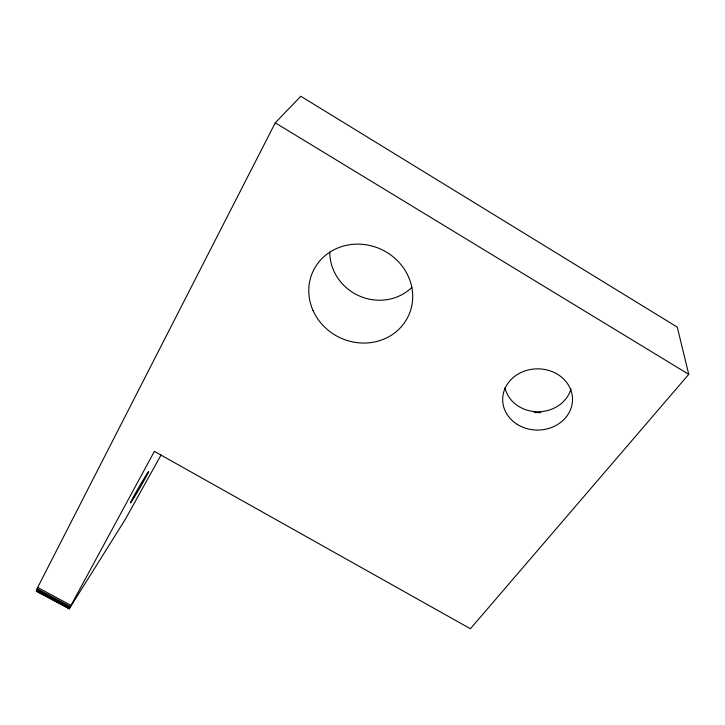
<?xml version="1.0" encoding="UTF-8"?>
<svg xmlns="http://www.w3.org/2000/svg" width="725" height="725" viewBox="0 0 725 725"><rect width="100%" height="100%" fill="white"/><g stroke="black" fill="none" stroke-linecap="round" stroke-linejoin="round"><path stroke-width="1.09" d="M69.138 608.837L154.38 451.367L470.416 628.747L688.75 374.336L677.268 327.12L300.803 96.253L275.264 122.833L37.664 587.467L36.313 591.192L69.292 608.728L125.162 519.607L161.113 454.883M36.921 590.766L37.464 590.15M37.664 587.467L70.787 605.284M37.075 588.727L70.153 606.517M36.631 589.742L69.654 607.496M36.359 590.503L69.319 608.221M36.25 590.984L69.292 608.728M275.264 122.833L688.75 374.336M570.965 389.017A33.839 29.933 -1.4 0 1 537.225 411.746A33.839 29.933 -1.4 0 1 504.953 387.73M411.9 287.381A48.158 45.584 26.5 0 1 359.6 296.09A48.158 45.584 26.5 0 1 329.757 251.901M540.904 412.588A69.401 62.287 -3.3 0 1 534.28 412.471M313.046 310.554A52.653 48.747 25 0 0 402.484 325.353A52.653 48.747 25 0 0 366.678 244.878A52.653 48.747 25 0 0 313.046 310.554M134.306 497.205A18.216 0.58 -59.9 0 0 148.67 471.667A18.216 0.58 -59.9 0 0 135.702 492.819A18.216 0.58 -59.9 0 0 134.306 497.205M517.242 424.37A34.918 30.613 -0.4 0 0 572.342 402.411A34.918 30.613 -0.4 0 0 523.187 371.59A34.918 30.613 -0.4 0 0 517.242 424.37"/></g></svg>
